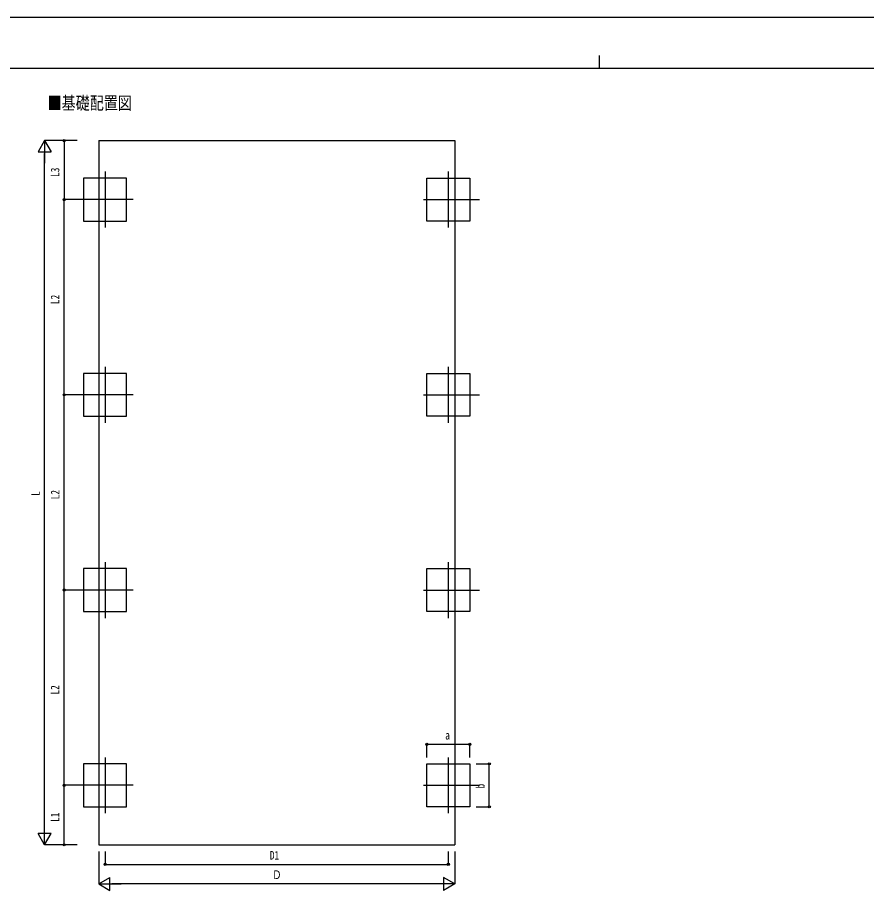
# Model space of a CAD drawing. Units: millimetres, scale not verified. Extents: x -16820 to 16820, y -11880 to 11880.
# Drawn here: x -8956 to 4085, y -1654 to 11880 of the extents above; entities that cross this region are included whole.
import ezdxf
from ezdxf.enums import TextEntityAlignment as Align

# ---------------------------------------------------------------- set-up
doc = ezdxf.new("R2010")
doc.units = ezdxf.units.MM
doc.header["$LTSCALE"] = 50
for name, color, linetype in [('0-2_USER1', 3, 'Continuous'), ('0-3_YKK_12', 2, 'Continuous'), ('0-5_YKK_A1', 4, 'Continuous'), ('0-6_YKK_D', 6, 'Continuous'), ('0-7_YKK_ZWAK', 7, 'Continuous')]:
    doc.layers.add(name, color=color, linetype=linetype)
doc.styles.add('ＭＳ ゴシック', font='')
doc.styles.get('ＭＳ ゴシック').set_extended_font_data('MS Gothic')

msp = doc.modelspace()

# ---------------------------------------------------------------- linework, layer by layer
at = {"layer": '0-3_YKK_12'}
for p, q in [((-7611.42, 9513.57), (-7611.42, 8653.57)), ((-2338.42, 9513.57), (-2338.42, 8653.57)), ((-7181.42, 9083.57), (-8041.42, 9083.57)), ((-2718.42, 9083.57), (-1858.42, 9083.57)), ((-7611.42, 6513.57), (-7611.42, 5653.57)), ((-2338.42, 6513.57), (-2338.42, 5653.57)), ((-7181.42, 6083.57), (-8041.42, 6083.57)), ((-2718.42, 6083.57), (-1858.42, 6083.57)), ((-7611.42, 3513.57), (-7611.42, 2653.57)), ((-2338.42, 3513.57), (-2338.42, 2653.57)), ((-7181.42, 3083.57), (-8041.42, 3083.57)), ((-2718.42, 3083.57), (-1858.42, 3083.57)), ((-7611.42, 513.57), (-7611.42, -346.43)), ((-2338.42, 513.57), (-2338.42, -346.43)), ((-7181.42, 83.57), (-8041.42, 83.57)), ((-2718.42, 83.57), (-1858.42, 83.57))]:
    msp.add_line(p, q, dxfattribs=at)
at = {"layer": '0-5_YKK_A1'}
for p, q in [((-7709.92, 9990), (-7709.92, -831.02)), ((-7709.92, -831.02), (-2239.92, -831.02))]:
    msp.add_line(p, q, dxfattribs=at)
msp.add_lwpolyline([(-7709.92, 9990), (-2239.92, 9990), (-2239.92, -831.02)], dxfattribs=at)
for points in [[(-7281.42, 8753.57), (-7281.42, 9413.57), (-7941.42, 9413.57), (-7941.42, 8753.57)], [(-2668.42, 8753.57), (-2668.42, 9413.57), (-2008.42, 9413.57), (-2008.42, 8753.57)], [(-7281.42, 5753.57), (-7281.42, 6413.57), (-7941.42, 6413.57), (-7941.42, 5753.57)], [(-2668.42, 5753.57), (-2668.42, 6413.57), (-2008.42, 6413.57), (-2008.42, 5753.57)], [(-7281.42, 2753.57), (-7281.42, 3413.57), (-7941.42, 3413.57), (-7941.42, 2753.57)], [(-2668.42, 2753.57), (-2668.42, 3413.57), (-2008.42, 3413.57), (-2008.42, 2753.57)], [(-7281.42, -246.43), (-7281.42, 413.57), (-7941.42, 413.57), (-7941.42, -246.43)], [(-2668.42, -246.43), (-2668.42, 413.57), (-2008.42, 413.57), (-2008.42, -246.43)]]:
    msp.add_lwpolyline(points, close=True, dxfattribs=at)
at = {"layer": '0-6_YKK_D'}
for p, q in [((-8541.42, 9990), (-8641.42, 9816.79)), ((-8041.42, 9990), (-8542.42, 9990)), ((-8541.42, 9990), (-8441.42, 9816.79)), ((-8541.42, 9990), (-8541.42, 9643.59)), ((-8041.42, 9990), (-8242.42, 9990)), ((-8241.42, 9990), (-8241.42, 9083.57)), ((-8641.42, 9816.79), (-8441.42, 9816.79)), ((-8541.42, -631.02), (-8541.42, 9790)), ((-8041.42, 9083.57), (-8242.42, 9083.57)), ((-8042.42, 9083.57), (-8242.42, 9083.57)), ((-8241.42, 6083.57), (-8241.42, 9083.57)), ((-8042.42, 6083.57), (-8242.42, 6083.57)), ((-8042.42, 6083.57), (-8242.42, 6083.57)), ((-8241.42, 3083.57), (-8241.42, 6083.57)), ((-8042.42, 3083.57), (-8242.42, 3083.57)), ((-8042.42, 3083.57), (-8242.42, 3083.57)), ((-8241.42, 83.57), (-8241.42, 3083.57)), ((-2668.42, 513.57), (-2668.42, 714.57)), ((-2668.42, 713.57), (-2008.42, 713.57)), ((-2008.42, 513.57), (-2008.42, 714.57)), ((-1908.42, 413.57), (-1707.42, 413.57)), ((-1708.42, -246.43), (-1708.42, 413.57)), ((-8041.42, 83.57), (-8242.42, 83.57)), ((-8041.42, 83.57), (-8242.42, 83.57)), ((-8241.42, -831.02), (-8241.42, 83.57)), ((-1908.42, -246.43), (-1707.42, -246.43)), ((-8541.42, -831.02), (-8541.42, -484.61)), ((-8541.42, -831.02), (-8641.42, -657.81)), ((-8441.42, -657.81), (-8641.42, -657.81)), ((-8541.42, -831.02), (-8441.42, -657.81)), ((-8041.42, -831.02), (-8542.42, -831.02)), ((-8041.42, -831.02), (-8242.42, -831.02)), ((-7709.92, -934.48), (-7709.92, -1432.02)), ((-7611.42, -934.48), (-7611.42, -1132.02)), ((-2338.42, -934.48), (-2338.42, -1132.02)), ((-2239.92, -934.48), (-2239.92, -1432.02)), ((-7611.42, -1131.02), (-2338.42, -1131.02)), ((-7709.92, -1431.02), (-7536.72, -1331.02)), ((-7536.72, -1531.02), (-7536.72, -1331.02)), ((-2239.92, -1431.02), (-2413.13, -1331.02)), ((-2413.13, -1331.02), (-2413.13, -1531.02)), ((-7709.92, -1431.02), (-7536.72, -1531.02)), ((-7709.92, -1431.02), (-7363.51, -1431.02)), ((-2439.92, -1431.02), (-7509.92, -1431.02)), ((-2239.92, -1431.02), (-2586.33, -1431.02)), ((-2239.92, -1431.02), (-2413.13, -1531.02))]:
    msp.add_line(p, q, dxfattribs=at)
for centre in [(-8241.42, 9990), (-8241.42, 9083.57), (-8241.42, 9083.57), (-8241.42, 6083.57), (-8241.42, 6083.57), (-8241.42, 3083.57), (-8241.42, 3083.57), (-2668.42, 713.57), (-2008.42, 713.57), (-1708.42, 413.57), (-8241.42, 83.57), (-8241.42, 83.57), (-1708.42, -246.43), (-8241.42, -831.02), (-7611.42, -1131.02), (-2338.42, -1131.02)]:
    msp.add_circle(centre, 17, dxfattribs=at)
at = {"layer": '0-7_YKK_ZWAK'}
for p, q in [((-19.92, 11300), (-19.92, 11100)), ((15580.08, 11100), (-15619.92, 11100))]:
    msp.add_line(p, q, dxfattribs=at)
msp.add_lwpolyline([(-16820, -11880), (16820, -11880), (16820, 11880), (-16820, 11880)], close=True, dxfattribs=at)

# ---------------------------------------------------------------- texts
at = {"layer": '0-2_USER1', "style": 'ＭＳ ゴシック', "width": 0.8}
msp.add_text('■基礎配置図', height=197.9, dxfattribs=at).set_placement((-8496.01, 10409), align=Align.BOTTOM_LEFT)
at = {"layer": '0-6_YKK_D', "style": 'ＭＳ ゴシック', "width": 0.8}
for s, p in [('L3', (-8275.42, 9431.19)), ('L2', (-8275.42, 7477.97)), ('L2', (-8273.42, 4477.97)), ('L', (-8575.42, 4531.49)), ('L2', (-8275.42, 1477.97)), ('b', (-1742.42, 35.57)), ('L1', (-8275.42, -479.32))]:
    msp.add_text(s, height=132, rotation=90, dxfattribs=at).set_placement(p, align=Align.BOTTOM_LEFT)
for s, p in [('a', (-2386.42, 747.57)), ('D1', (-5080.52, -1097.02)), ('Ｄ', (-5046.92, -1397.02))]:
    msp.add_text(s, height=132, dxfattribs=at).set_placement(p, align=Align.BOTTOM_LEFT)

doc.saveas('drawing.dxf')
